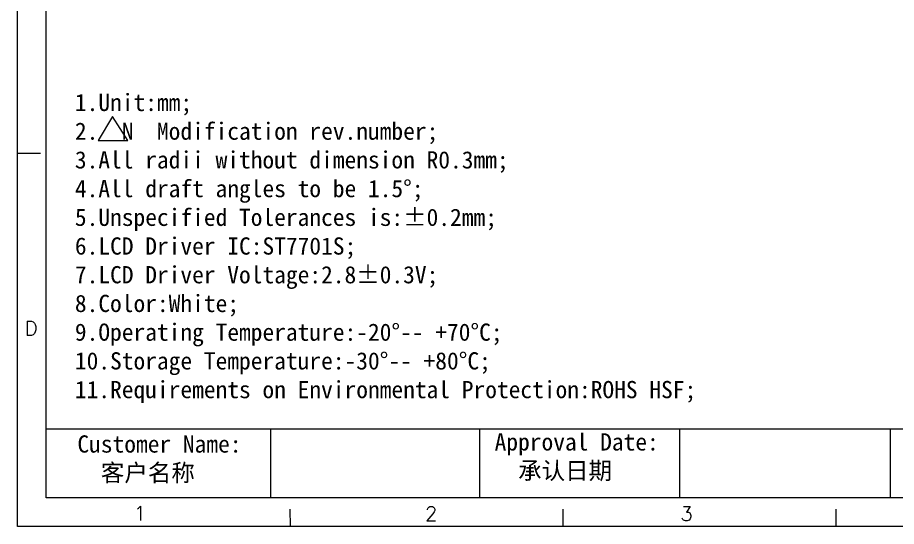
# Model space of a CAD drawing. Header units: millimetres. Extents: x 3800 to 4180, y 866 to 1126.
# Drawn here: x 3800 to 3953, y 865.5 to 954.2 of the extents above; entities that cross this region are included whole.
import ezdxf

# ---------------------------------------------------------------- set-up
doc = ezdxf.new("R2010")
doc.units = ezdxf.units.MM
doc.styles.get("Standard").update_dxf_attribs({"font": 'txt', "bigfont": 'gbcbig.shx'})

msp = doc.modelspace()

# ---------------------------------------------------------------- linework, layer by layer
for p, q in [((3816.4855, 936.9025), (3814.0212, 932.7713)), ((3819.1394, 932.7713), (3816.4855, 936.9025)), ((3814.0212, 932.7713), (3819.1394, 932.7713)), ((3799.9712, 930.5426), (3803.9712, 930.5426)), ((3844.0259, 882.5426), (3844.0259, 870.5426)), ((3880.3737, 882.5426), (3880.3737, 870.5426)), ((3880.3737, 882.5426), (3915.1856, 882.5426)), ((3915.1856, 882.5426), (3915.1856, 870.5426)), ((3915.1856, 882.5426), (3951.8746, 882.5426)), ((3951.8746, 882.5426), (3951.8746, 870.5426)), ((3847.4712, 865.5426), (3847.4356, 868.5424)), ((3894.9712, 865.5426), (3894.9712, 868.5426)), ((3942.4712, 865.5426), (3942.4712, 868.5426))]:
    msp.add_line(p, q)
for points in [[(3799.9712, 1125.5426), (4179.9712, 1125.5426), (4179.9712, 865.5426), (3799.9712, 865.5426)], [(3799.9712, 1125.5426), (4179.9712, 1125.5426), (4179.9712, 865.5426), (3799.9712, 865.5426)], [(3804.9712, 1120.5426), (4174.9712, 1120.5426), (4174.9712, 870.5426), (3804.9712, 870.5426)], [(4174.9712, 870.5426), (3804.9712, 870.5426), (3804.9712, 882.5426), (4174.9712, 882.5426)]]:
    msp.add_lwpolyline(points, close=True)

# ---------------------------------------------------------------- texts
at = {"attachment_point": 1}
for s, insert, char_height, width in [('{\\fSTXihei|b0|i0|c134|p2;\\C3;1.Unit:mm;\\fSTXihei|b0|i0|c0|p2;\\P\\fSTXihei|b0|i0|c134|p2;2.\\fSTXihei|b0|i0|c0|p2;  \\fSTXihei|b0|i0|c134|p2;N\\fSTXihei|b0|i0|c0|p2;  \\fSTXihei|b0|i0|c134|p2;Modification\\fSTXihei|b0|i0|c0|p2; \\fSTXihei|b0|i0|c134|p2;rev.number;\\fSTXihei|b0|i0|c0|p2;\\P\\fSTXihei|b0|i0|c134|p2;3.All\\fSTXihei|b0|i0|c0|p2; \\fSTXihei|b0|i0|c134|p2;radii\\fSTXihei|b0|i0|c0|p2; \\fSTXihei|b0|i0|c134|p2;without\\fSTXihei|b0|i0|c0|p2; \\fSTXihei|b0|i0|c134|p2;dimension\\fSTXihei|b0|i0|c0|p2; \\fSTXihei|b0|i0|c134|p2;R0.3mm;\\fSTXihei|b0|i0|c0|p2;\\P\\fSTXihei|b0|i0|c134|p2;4.All\\fSTXihei|b0|i0|c0|p2; \\fSTXihei|b0|i0|c134|p2;draft\\fSTXihei|b0|i0|c0|p2; \\fSTXihei|b0|i0|c134|p2;angles\\fSTXihei|b0|i0|c0|p2; \\fSTXihei|b0|i0|c134|p2;to\\fSTXihei|b0|i0|c0|p2; \\fSTXihei|b0|i0|c134|p2;be\\fSTXihei|b0|i0|c0|p2; \\fSTXihei|b0|i0|c134|p2;1.5°;\\fSTXihei|b0|i0|c0|p2;\\P\\fSTXihei|b0|i0|c134|p2;5.Unspecified\\fSTXihei|b0|i0|c0|p2; \\fSTXihei|b0|i0|c134|p2;Tolerances\\fSTXihei|b0|i0|c0|p2; \\fSTXihei|b0|i0|c134|p2;is:±0.2mm;\\fSTXihei|b0|i0|c0|p2;\\P\\fSTXihei|b0|i0|c134|p2;6.LCD\\fSTXihei|b0|i0|c0|p2; \\fSTXihei|b0|i0|c134|p2;Driver\\fSTXihei|b0|i0|c0|p2; \\fSTXihei|b0|i0|c134|p2;IC:ST7701S;\\fSTXihei|b0|i0|c0|p2;\\P\\fSTXihei|b0|i0|c134|p2;7.LCD\\fSTXihei|b0|i0|c0|p2; \\fSTXihei|b0|i0|c134|p2;Driver\\fSTXihei|b0|i0|c0|p2; \\fSTXihei|b0|i0|c134|p2;Voltage:2.8±0.3V;\\P8.Color:White;\\fSTXihei|b0|i0|c0|p2;\\P\\fSTXihei|b0|i0|c134|p2;9.Operating\\fSTXihei|b0|i0|c0|p2; \\fSTXihei|b0|i0|c134|p2;Temperature:-20°-- +70°C;\\P10.Storage\\fSTXihei|b0|i0|c0|p2; \\fSTXihei|b0|i0|c134|p2;Temperature:-30°-- +80°C;\\P11.Requirements\\fSTXihei|b0|i0|c0|p2; \\fSTXihei|b0|i0|c134|p2;on\\fSTXihei|b0|i0|c0|p2; \\fSTXihei|b0|i0|c134|p2;Environmental\\fSTXihei|b0|i0|c0|p2; \\fSTXihei|b0|i0|c134|p2;Protection:ROHS\\fSTXihei|b0|i0|c0|p2; \\fSTXihei|b0|i0|c134|p2;HSF;}', (3809.9476, 940.8837), 3, 121.964952), ('D', (3801.2053, 901.3078), 2.5, 2.036459), ('{\\fFangSong|b0|i0|c134|p49;Customer\\fFangSong|b0|i0|c0|p49; \\fFangSong|b0|i0|c134|p49;Name:\\fFangSong|b0|i0|c0|p49;\\P\\fFangSong|b0|i0|c134|p49;  客户名称}', (3810.3812, 881.4002), 3, 68.934533), ('{\\fFangSong|b0|i0|c134|p49;A\\fFangSong|b0|i0|c0|p49;pproval Date\\fFangSong|b0|i0|c134|p49;:\\fFangSong|b0|i0|c0|p49;\\P\\fFangSong|b0|i0|c134|p49;  承认日期}', (3883.0182, 881.7629), 3, 68.934533), ('1', (3820.1839, 869.0737), 2.5, 2.036459), ('2', (3870.8917, 869.0298), 2.5, 2.036459), ('3', (3915.3701, 868.9927), 2.5, 2.036459)]:
    msp.add_mtext(s, dxfattribs=dict(at, insert=insert, char_height=char_height, width=width))

doc.saveas('drawing.dxf')
